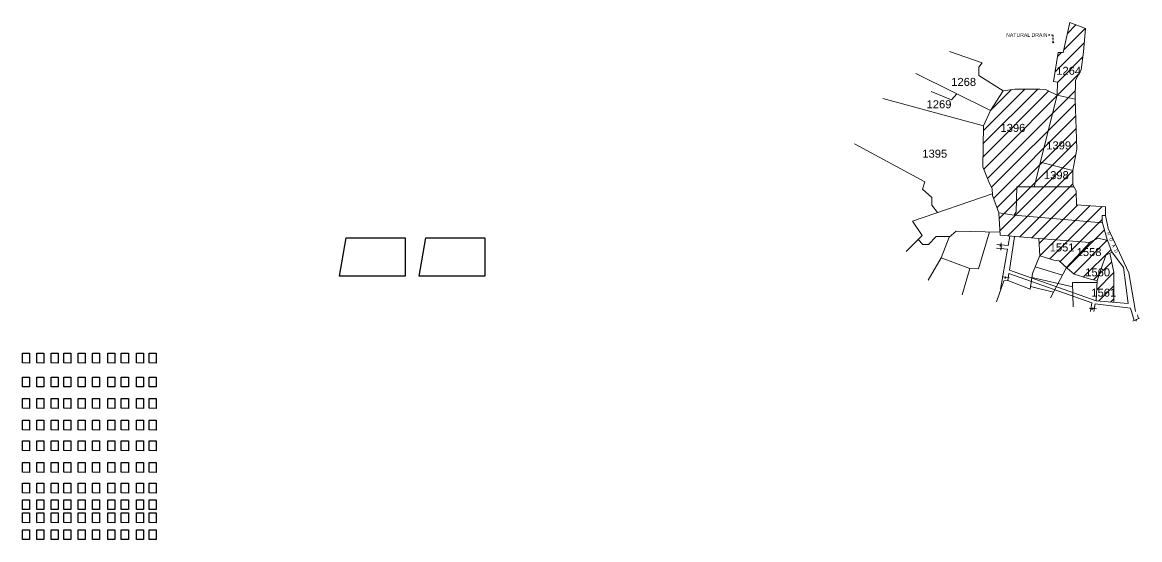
# Model space of a CAD drawing. Header units: metres. Extents: x 205125 to 205418, y -20654 to -20451.
# Drawn here: x 205292.9 to 205369, y -20653.8 to -20618.6 of the extents above; entities that cross this region are included whole.
import ezdxf

# ---------------------------------------------------------------- set-up
doc = ezdxf.new("R2010")
doc.units = ezdxf.units.M
doc.header["$MEASUREMENT"] = 0
doc.linetypes.add('CONTINULUS', pattern=[0])
doc.linetypes.add('DASHDOT2', pattern=[0.5, 0.25, -0.125, 0, -0.125])
doc.layers.get('0').update_dxf_attribs({"lineweight": 5})
for name, color, linetype, lineweight in [('A-0-g', 7, 'Continuous', 5), ('ONSITE_SWM', 3, 'Continuous', 30), ('PLANTATION_TREECOVER', 3, 'Continuous', 30)]:
    doc.layers.add(name, color=color, linetype=linetype, lineweight=lineweight)
doc.styles.add('Arial', font='swissl.ttf')
doc.dimstyles.new('meter', dxfattribs={"dimtxt": 0.2, "dimasz": 0.1, "dimexe": 0, "dimexo": 0, "dimgap": 0.09, "dimtad": 0, "dimzin": 0, "dimdsep": 46, "dimtxsty": 'Arial', "dimblk": 'ARCHTICK', "dimcen": 7.09, "dimclrd": 23, "dimclre": 23, "dimclrt": 75, "dimadec": 0, "dimazin": 0, "dimtfac": 1, "dimtofl": 0, "dimtmove": 1, "dimatfit": 3, "dimldrblk": 'OPEN90', "dimfxl": 1, "dimtolj": 1, "dimtzin": 0, "dimarcsym": 0})

# ---------------------------------------------------------------- blocks, each defined once
blk = doc.blocks.new('_ArchTick')
at = {"color": 0, "const_width": 0.15}
blk.add_lwpolyline([(-0.5, -0.5), (0.5, 0.5)], dxfattribs=at)
blk = doc.blocks.new('_Open90')
at = {"layer": 'A-0-g', "color": 0, "lineweight": -2}
for p, q in [((0, 0), (-1, 0)), ((-0.5, 0.5), (0, 0)), ((0, 0), (-0.5, -0.5))]:
    blk.add_line(p, q, dxfattribs=at)

msp = doc.modelspace()

# ---------------------------------------------------------------- hatches: boundary and pattern name
at = {"ltscale": 0.5}
h = msp.add_hatch(dxfattribs=at)
h.set_pattern_fill('ANSI31', color=256, scale=5)
h.set_pattern_definition([(45, (103471.8239, -10312.3046), (-0.4419417382, 0.4419417382), [])])
h.paths.add_polyline_path([(205365.275, -20619.047), (205364.205, -20618.618), (205363.762, -20620.668), (205363.424, -20620.668), (205363.087, -20622.651), (205363.357, -20622.697), (205363.344, -20623.566), (205362.559, -20623.184), (205362.171, -20623.16), (205360.474, -20623.164), (205359.662, -20623.279), (205358.807, -20624.627), (205358.329, -20625.656), (205358.289, -20628.46), (205358.737, -20629.586), (205358.925, -20629.923), (205358.931, -20630.406), (205359.38, -20631.586), (205359.464, -20633.108), (205362.088, -20633.318), (205362.161, -20634.512), (205363.129, -20634.805), (205363.49, -20634.857), (205364.499, -20635.748), (205365.673, -20636.114), (205366.075, -20636.196), (205365.996, -20637.574), (205367.192, -20637.673), (205367.207, -20635.61), (205366.94, -20634.33), (205367.095, -20634.26), (205367.071, -20634.227), (205366.789, -20633.473), (205366.437, -20632.272), (205366.412, -20632.187), (205366.412, -20631.765), (205366.646, -20631.765), (205366.646, -20631.164), (205364.67, -20631.028), (205364.636, -20630.085), (205364.412, -20629.68), (205364.419, -20628.692), (205364.685, -20627.255), (205364.577, -20623.845), (205364.59, -20622.544), (205364.974, -20621.846), (205365.144, -20620.619)])

# ---------------------------------------------------------------- linework, layer by layer
for p, q in [((205353.505, -20632.141), (205358.93, -20630.282)), ((205353.505, -20632.141), (205354.158, -20633.126)), ((205354.158, -20633.126), (205353.064, -20634.219)), ((205356.47, -20632.841), (205355.995, -20633.242)), ((205356.47, -20632.841), (205359.452, -20632.892)), ((205358.747, -20632.88), (205357.98, -20635.398)), ((205354.199, -20633.747), (205353.881, -20633.402)), ((205354.199, -20633.747), (205354.59, -20633.74)), ((205354.59, -20633.74), (205355.103, -20633.192)), ((205356.054, -20633.192), (205355.103, -20633.192)), ((205355.995, -20633.242), (205355.457, -20634.648)), ((205359.524, -20633.85), (205359.444, -20633.814)), ((205359.444, -20633.814), (205359.554, -20633.894)), ((205359.522, -20633.887), (205359.502, -20634.119)), ((205359.554, -20633.894), (205359.522, -20633.887)), ((205359.541, -20633.625), (205359.524, -20633.85)), ((205354.564, -20636.154), (205355.457, -20634.648)), ((205355.457, -20634.648), (205357.405, -20635.377)), ((205361.662, -20635.71), (205362.159, -20634.483)), ((205356.876, -20637.154), (205357.405, -20635.377)), ((205357.405, -20635.377), (205357.98, -20635.398)), ((205363.703, -20635.814), (205361.842, -20635.268)), ((205363.976, -20635.292), (205362.897, -20637.361)), ((205359.592, -20635.947), (205359.818, -20635.96)), ((205359.783, -20636.041), (205359.861, -20635.93)), ((205359.818, -20635.96), (205359.783, -20636.041)), ((205359.861, -20635.93), (205359.855, -20635.962)), ((205359.855, -20635.962), (205360.087, -20635.978)), ((205361.662, -20635.71), (205361.508, -20636.785)), ((205361.622, -20635.991), (205364.405, -20636.62)), ((205359.709, -20636.211), (205359.221, -20637.631)), ((205359.709, -20636.211), (205359.984, -20636.19)), ((205361.508, -20636.785), (205359.984, -20636.19)), ((205363.098, -20636.975), (205361.535, -20636.597)), ((205364.398, -20636.328), (205364.436, -20637.971)), ((205364.398, -20636.328), (205366.068, -20636.328)), ((205365.521, -20638.075), (205365.746, -20638.088)), ((205365.712, -20638.169), (205365.79, -20638.057)), ((205365.746, -20638.088), (205365.712, -20638.169)), ((205365.79, -20638.057), (205365.784, -20638.09)), ((205365.784, -20638.09), (205366.015, -20638.106)), ((205368.503, -20638.951), (205368.711, -20638.863)), ((205368.711, -20638.863), (205368.716, -20638.95)), ((205368.716, -20638.95), (205368.737, -20638.816)), ((205368.737, -20638.816), (205368.746, -20638.848)), ((205368.746, -20638.848), (205368.961, -20638.761))]:
    msp.add_line(p, q)
at = {"color": 1}
for p, q in [((205366.818, -20632.651), (205366.646, -20631.765)), ((205366.818, -20632.651), (205368.223, -20635.666)), ((205360.001, -20633.812), (205359.235, -20633.729)), ((205360.115, -20633.16), (205360.001, -20633.812)), ((205360.451, -20633.187), (205360.093, -20635.487)), ((205359.956, -20634.066), (205359.211, -20633.985)), ((205359.956, -20634.066), (205359.481, -20636.782)), ((205360.058, -20635.712), (205359.984, -20636.19)), ((205360.058, -20635.712), (205365.697, -20637.705)), ((205360.093, -20635.487), (205365.996, -20637.574)), ((205368.223, -20635.666), (205368.68, -20638.292)), ((205365.697, -20637.705), (205365.624, -20638.293)), ((205365.927, -20637.787), (205365.851, -20638.298)), ((205368.328, -20638.06), (205365.927, -20637.787)), ((205368.328, -20638.06), (205368.585, -20638.916)), ((205368.809, -20638.522), (205368.891, -20638.789))]:
    msp.add_line(p, q, dxfattribs=at)
for points in [[(205364.412, -20628.69), (205364.419, -20628.692), (205364.685, -20627.255), (205364.577, -20623.845), (205364.59, -20622.544), (205364.974, -20621.846), (205365.144, -20620.619), (205365.275, -20619.047), (205364.205, -20618.618), (205363.762, -20620.668), (205363.424, -20620.668), (205363.087, -20622.651), (205363.357, -20622.697), (205363.344, -20623.566), (205362.559, -20623.184), (205362.171, -20623.16), (205360.474, -20623.164), (205359.662, -20623.279), (205358.807, -20624.627), (205358.329, -20625.656), (205358.289, -20628.46), (205358.737, -20629.586), (205358.925, -20629.923), (205358.931, -20630.406), (205359.38, -20631.586), (205359.464, -20633.108), (205362.088, -20633.318), (205362.161, -20634.512), (205363.129, -20634.805), (205363.49, -20634.857), (205364.031, -20635.342), (205364.499, -20635.748), (205365.673, -20636.114), (205366.075, -20636.196), (205365.996, -20637.574), (205368.173, -20637.754), (205367.868, -20635.299), (205367.071, -20634.227), (205366.759, -20633.394), (205366.412, -20632.187), (205366.412, -20631.765), (205366.646, -20631.765), (205366.646, -20631.164), (205364.67, -20631.028), (205364.636, -20630.085), (205364.412, -20629.68), (205364.412, -20628.69)], [(205359.662, -20623.279), (205358.009, -20622.24), (205358.009, -20621.66), (205358.235, -20621.375), (205356.005, -20620.593)], [(205358.807, -20624.627), (205353.716, -20622.102)], [(205358.329, -20625.656), (205351.477, -20623.797)], [(205356.151, -20623.887), (205354.772, -20623.332)], [(205356.523, -20623.494), (205356.151, -20623.887)], [(205363.344, -20623.566), (205361.768, -20629.816)], [(205363.344, -20623.566), (205364.577, -20623.845)], [(205355.2, -20631.56), (205354.823, -20631.07), (205354.823, -20630.537), (205354.172, -20629.981), (205354.338, -20629.473), (205349.556, -20626.893)], [(205362.192, -20628.133), (205364.412, -20628.69)], [(205364.487, -20629.816), (205360.592, -20629.816), (205360.547, -20631.51), (205360.413, -20631.733)], [(205359.38, -20631.586), (205360.413, -20631.733), (205366.437, -20632.272)], [(205362.088, -20633.318), (205365.575, -20633.597)], [(205363.976, -20635.292), (205365.623, -20633.546), (205366.132, -20633.317), (205366.789, -20633.473)], [(205367.095, -20634.26), (205366.658, -20634.457), (205366.075, -20636.196)], [(205367.192, -20637.673), (205367.207, -20635.61), (205366.94, -20634.33)]]:
    msp.add_lwpolyline(points)
at = {"layer": 'ONSITE_SWM', "color": 1, "linetype": 'CONTINULUS', "ltscale": 0.05}
for points in [[(205314.936, -20633.289), (205318.956, -20633.289), (205318.956, -20635.887), (205314.489, -20635.887), (205314.936, -20633.289)], [(205320.357, -20633.289), (205324.376, -20633.289), (205324.376, -20635.887), (205319.91, -20635.887), (205320.357, -20633.289)]]:
    msp.add_lwpolyline(points, close=True, dxfattribs=at)
at = {"layer": 'PLANTATION_TREECOVER', "color": 1, "linetype": 'CONTINULUS', "ltscale": 0.05}
for points in [[(205292.891, -20641.784), (205292.891, -20641.13), (205293.369, -20641.13), (205293.369, -20641.803), (205292.891, -20641.784)], [(205293.87, -20641.784), (205293.87, -20641.13), (205294.347, -20641.13), (205294.347, -20641.803), (205293.87, -20641.784)], [(205294.848, -20641.784), (205294.848, -20641.13), (205295.326, -20641.13), (205295.326, -20641.803), (205294.848, -20641.784)], [(205295.717, -20641.784), (205295.717, -20641.13), (205296.195, -20641.13), (205296.195, -20641.803), (205295.717, -20641.784)], [(205296.696, -20641.784), (205296.696, -20641.13), (205297.173, -20641.13), (205297.173, -20641.803), (205296.696, -20641.784)], [(205297.674, -20641.784), (205297.674, -20641.13), (205298.152, -20641.13), (205298.152, -20641.803), (205297.674, -20641.784)], [(205298.707, -20641.784), (205298.707, -20641.13), (205299.184, -20641.13), (205299.184, -20641.803), (205298.707, -20641.784)], [(205299.63, -20641.784), (205299.63, -20641.13), (205300.108, -20641.13), (205300.108, -20641.803), (205299.63, -20641.784)], [(205300.663, -20641.784), (205300.663, -20641.13), (205301.141, -20641.13), (205301.141, -20641.803), (205300.663, -20641.784)], [(205301.533, -20641.784), (205301.533, -20641.13), (205302.01, -20641.13), (205302.01, -20641.803), (205301.533, -20641.784)], [(205292.891, -20643.414), (205292.891, -20642.76), (205293.369, -20642.76), (205293.369, -20643.434), (205292.891, -20643.414)], [(205293.87, -20643.414), (205293.87, -20642.76), (205294.347, -20642.76), (205294.347, -20643.434), (205293.87, -20643.414)], [(205294.848, -20643.414), (205294.848, -20642.76), (205295.326, -20642.76), (205295.326, -20643.434), (205294.848, -20643.414)], [(205295.717, -20643.414), (205295.717, -20642.76), (205296.195, -20642.76), (205296.195, -20643.434), (205295.717, -20643.414)], [(205296.696, -20643.414), (205296.696, -20642.76), (205297.173, -20642.76), (205297.173, -20643.434), (205296.696, -20643.414)], [(205297.674, -20643.414), (205297.674, -20642.76), (205298.152, -20642.76), (205298.152, -20643.434), (205297.674, -20643.414)], [(205298.707, -20643.414), (205298.707, -20642.76), (205299.184, -20642.76), (205299.184, -20643.434), (205298.707, -20643.414)], [(205299.63, -20643.414), (205299.63, -20642.76), (205300.108, -20642.76), (205300.108, -20643.434), (205299.63, -20643.414)], [(205300.663, -20643.414), (205300.663, -20642.76), (205301.141, -20642.76), (205301.141, -20643.434), (205300.663, -20643.414)], [(205301.533, -20643.414), (205301.533, -20642.76), (205302.01, -20642.76), (205302.01, -20643.434), (205301.533, -20643.414)], [(205292.891, -20644.881), (205292.891, -20644.228), (205293.369, -20644.228), (205293.369, -20644.901), (205292.891, -20644.881)], [(205293.87, -20644.881), (205293.87, -20644.228), (205294.347, -20644.228), (205294.347, -20644.901), (205293.87, -20644.881)], [(205294.848, -20644.881), (205294.848, -20644.228), (205295.326, -20644.228), (205295.326, -20644.901), (205294.848, -20644.881)], [(205295.717, -20644.881), (205295.717, -20644.228), (205296.195, -20644.228), (205296.195, -20644.901), (205295.717, -20644.881)], [(205296.696, -20644.881), (205296.696, -20644.228), (205297.173, -20644.228), (205297.173, -20644.901), (205296.696, -20644.881)], [(205297.674, -20644.881), (205297.674, -20644.228), (205298.152, -20644.228), (205298.152, -20644.901), (205297.674, -20644.881)], [(205298.707, -20644.881), (205298.707, -20644.228), (205299.184, -20644.228), (205299.184, -20644.901), (205298.707, -20644.881)], [(205299.63, -20644.881), (205299.63, -20644.228), (205300.108, -20644.228), (205300.108, -20644.901), (205299.63, -20644.881)], [(205300.663, -20644.881), (205300.663, -20644.228), (205301.141, -20644.228), (205301.141, -20644.901), (205300.663, -20644.881)], [(205301.533, -20644.881), (205301.533, -20644.228), (205302.01, -20644.228), (205302.01, -20644.901), (205301.533, -20644.881)], [(205292.891, -20646.349), (205292.891, -20645.695), (205293.369, -20645.695), (205293.369, -20646.369), (205292.891, -20646.349)], [(205293.87, -20646.349), (205293.87, -20645.695), (205294.347, -20645.695), (205294.347, -20646.369), (205293.87, -20646.349)], [(205294.848, -20646.349), (205294.848, -20645.695), (205295.326, -20645.695), (205295.326, -20646.369), (205294.848, -20646.349)], [(205295.717, -20646.349), (205295.717, -20645.695), (205296.195, -20645.695), (205296.195, -20646.369), (205295.717, -20646.349)], [(205296.696, -20646.349), (205296.696, -20645.695), (205297.173, -20645.695), (205297.173, -20646.369), (205296.696, -20646.349)], [(205297.674, -20646.349), (205297.674, -20645.695), (205298.152, -20645.695), (205298.152, -20646.369), (205297.674, -20646.349)], [(205298.707, -20646.349), (205298.707, -20645.695), (205299.184, -20645.695), (205299.184, -20646.369), (205298.707, -20646.349)], [(205299.63, -20646.349), (205299.63, -20645.695), (205300.108, -20645.695), (205300.108, -20646.369), (205299.63, -20646.349)], [(205300.663, -20646.349), (205300.663, -20645.695), (205301.141, -20645.695), (205301.141, -20646.369), (205300.663, -20646.349)], [(205301.533, -20646.349), (205301.533, -20645.695), (205302.01, -20645.695), (205302.01, -20646.369), (205301.533, -20646.349)], [(205292.891, -20647.762), (205292.891, -20647.108), (205293.369, -20647.108), (205293.369, -20647.782), (205292.891, -20647.762)], [(205293.87, -20647.762), (205293.87, -20647.108), (205294.347, -20647.108), (205294.347, -20647.782), (205293.87, -20647.762)], [(205294.848, -20647.762), (205294.848, -20647.108), (205295.326, -20647.108), (205295.326, -20647.782), (205294.848, -20647.762)], [(205295.717, -20647.762), (205295.717, -20647.108), (205296.195, -20647.108), (205296.195, -20647.782), (205295.717, -20647.762)], [(205296.696, -20647.762), (205296.696, -20647.108), (205297.173, -20647.108), (205297.173, -20647.782), (205296.696, -20647.762)], [(205297.674, -20647.762), (205297.674, -20647.108), (205298.152, -20647.108), (205298.152, -20647.782), (205297.674, -20647.762)], [(205298.707, -20647.762), (205298.707, -20647.108), (205299.184, -20647.108), (205299.184, -20647.782), (205298.707, -20647.762)], [(205299.63, -20647.762), (205299.63, -20647.108), (205300.108, -20647.108), (205300.108, -20647.782), (205299.63, -20647.762)], [(205300.663, -20647.762), (205300.663, -20647.108), (205301.141, -20647.108), (205301.141, -20647.782), (205300.663, -20647.762)], [(205301.533, -20647.762), (205301.533, -20647.108), (205302.01, -20647.108), (205302.01, -20647.782), (205301.533, -20647.762)], [(205292.891, -20649.229), (205292.891, -20648.576), (205293.369, -20648.576), (205293.369, -20649.249), (205292.891, -20649.229)], [(205293.87, -20649.229), (205293.87, -20648.576), (205294.347, -20648.576), (205294.347, -20649.249), (205293.87, -20649.229)], [(205294.848, -20649.229), (205294.848, -20648.576), (205295.326, -20648.576), (205295.326, -20649.249), (205294.848, -20649.229)], [(205295.717, -20649.229), (205295.717, -20648.576), (205296.195, -20648.576), (205296.195, -20649.249), (205295.717, -20649.229)], [(205296.696, -20649.229), (205296.696, -20648.576), (205297.173, -20648.576), (205297.173, -20649.249), (205296.696, -20649.229)], [(205297.674, -20649.229), (205297.674, -20648.576), (205298.152, -20648.576), (205298.152, -20649.249), (205297.674, -20649.229)], [(205298.707, -20649.229), (205298.707, -20648.576), (205299.184, -20648.576), (205299.184, -20649.249), (205298.707, -20649.229)], [(205299.63, -20649.229), (205299.63, -20648.576), (205300.108, -20648.576), (205300.108, -20649.249), (205299.63, -20649.229)], [(205300.663, -20649.229), (205300.663, -20648.576), (205301.141, -20648.576), (205301.141, -20649.249), (205300.663, -20649.229)], [(205301.533, -20649.229), (205301.533, -20648.576), (205302.01, -20648.576), (205302.01, -20649.249), (205301.533, -20649.229)], [(205292.891, -20650.643), (205292.891, -20649.989), (205293.369, -20649.989), (205293.369, -20650.662), (205292.891, -20650.643)], [(205293.87, -20650.643), (205293.87, -20649.989), (205294.347, -20649.989), (205294.347, -20650.662), (205293.87, -20650.643)], [(205294.848, -20650.643), (205294.848, -20649.989), (205295.326, -20649.989), (205295.326, -20650.662), (205294.848, -20650.643)], [(205295.717, -20650.643), (205295.717, -20649.989), (205296.195, -20649.989), (205296.195, -20650.662), (205295.717, -20650.643)], [(205296.696, -20650.643), (205296.696, -20649.989), (205297.173, -20649.989), (205297.173, -20650.662), (205296.696, -20650.643)], [(205297.674, -20650.643), (205297.674, -20649.989), (205298.152, -20649.989), (205298.152, -20650.662), (205297.674, -20650.643)], [(205298.707, -20650.643), (205298.707, -20649.989), (205299.184, -20649.989), (205299.184, -20650.662), (205298.707, -20650.643)], [(205299.63, -20650.643), (205299.63, -20649.989), (205300.108, -20649.989), (205300.108, -20650.662), (205299.63, -20650.643)], [(205300.663, -20650.643), (205300.663, -20649.989), (205301.141, -20649.989), (205301.141, -20650.662), (205300.663, -20650.643)], [(205301.533, -20650.643), (205301.533, -20649.989), (205302.01, -20649.989), (205302.01, -20650.662), (205301.533, -20650.643)], [(205292.891, -20651.763), (205292.891, -20651.109), (205293.369, -20651.109), (205293.369, -20651.783), (205292.891, -20651.763)], [(205293.87, -20651.763), (205293.87, -20651.109), (205294.347, -20651.109), (205294.347, -20651.783), (205293.87, -20651.763)], [(205294.848, -20651.763), (205294.848, -20651.109), (205295.326, -20651.109), (205295.326, -20651.783), (205294.848, -20651.763)], [(205295.717, -20651.763), (205295.717, -20651.109), (205296.195, -20651.109), (205296.195, -20651.783), (205295.717, -20651.763)], [(205296.696, -20651.763), (205296.696, -20651.109), (205297.173, -20651.109), (205297.173, -20651.783), (205296.696, -20651.763)], [(205297.674, -20651.763), (205297.674, -20651.109), (205298.152, -20651.109), (205298.152, -20651.783), (205297.674, -20651.763)], [(205298.707, -20651.763), (205298.707, -20651.109), (205299.184, -20651.109), (205299.184, -20651.783), (205298.707, -20651.763)], [(205299.63, -20651.763), (205299.63, -20651.109), (205300.108, -20651.109), (205300.108, -20651.783), (205299.63, -20651.763)], [(205300.663, -20651.763), (205300.663, -20651.109), (205301.141, -20651.109), (205301.141, -20651.783), (205300.663, -20651.763)], [(205301.533, -20651.763), (205301.533, -20651.109), (205302.01, -20651.109), (205302.01, -20651.783), (205301.533, -20651.763)], [(205292.891, -20652.657), (205292.891, -20652.003), (205293.369, -20652.003), (205293.369, -20652.676), (205292.891, -20652.657)], [(205293.87, -20652.657), (205293.87, -20652.003), (205294.347, -20652.003), (205294.347, -20652.676), (205293.87, -20652.657)], [(205294.848, -20652.657), (205294.848, -20652.003), (205295.326, -20652.003), (205295.326, -20652.676), (205294.848, -20652.657)], [(205295.717, -20652.657), (205295.717, -20652.003), (205296.195, -20652.003), (205296.195, -20652.676), (205295.717, -20652.657)], [(205296.696, -20652.657), (205296.696, -20652.003), (205297.173, -20652.003), (205297.173, -20652.676), (205296.696, -20652.657)], [(205297.674, -20652.657), (205297.674, -20652.003), (205298.152, -20652.003), (205298.152, -20652.676), (205297.674, -20652.657)], [(205298.707, -20652.657), (205298.707, -20652.003), (205299.184, -20652.003), (205299.184, -20652.676), (205298.707, -20652.657)], [(205299.63, -20652.657), (205299.63, -20652.003), (205300.108, -20652.003), (205300.108, -20652.676), (205299.63, -20652.657)], [(205300.663, -20652.657), (205300.663, -20652.003), (205301.141, -20652.003), (205301.141, -20652.676), (205300.663, -20652.657)], [(205301.533, -20652.657), (205301.533, -20652.003), (205302.01, -20652.003), (205302.01, -20652.676), (205301.533, -20652.657)], [(205292.891, -20653.806), (205292.891, -20653.152), (205293.369, -20653.152), (205293.369, -20653.826), (205292.891, -20653.806)], [(205293.87, -20653.806), (205293.87, -20653.152), (205294.347, -20653.152), (205294.347, -20653.826), (205293.87, -20653.806)], [(205294.848, -20653.806), (205294.848, -20653.152), (205295.326, -20653.152), (205295.326, -20653.826), (205294.848, -20653.806)], [(205295.717, -20653.806), (205295.717, -20653.152), (205296.195, -20653.152), (205296.195, -20653.826), (205295.717, -20653.806)], [(205296.696, -20653.806), (205296.696, -20653.152), (205297.173, -20653.152), (205297.173, -20653.826), (205296.696, -20653.806)], [(205297.674, -20653.806), (205297.674, -20653.152), (205298.152, -20653.152), (205298.152, -20653.826), (205297.674, -20653.806)], [(205298.707, -20653.806), (205298.707, -20653.152), (205299.184, -20653.152), (205299.184, -20653.826), (205298.707, -20653.806)], [(205299.63, -20653.806), (205299.63, -20653.152), (205300.108, -20653.152), (205300.108, -20653.826), (205299.63, -20653.806)], [(205300.663, -20653.806), (205300.663, -20653.152), (205301.141, -20653.152), (205301.141, -20653.826), (205300.663, -20653.806)], [(205301.533, -20653.806), (205301.533, -20653.152), (205302.01, -20653.152), (205302.01, -20653.826), (205301.533, -20653.806)]]:
    msp.add_lwpolyline(points, close=True, dxfattribs=at)

# ---------------------------------------------------------------- texts
at = {"ltscale": 500, "width": 8.46214, "attachment_point": 2, "style": 'Arial'}
for s, insert, char_height in [('NATURAL DRAIN', (205361.281, -20619.356), 0.25), ('1264', (205364.127, -20621.643), 0.5448), ('1268', (205356.979, -20622.399), 0.5448), ('1269', (205355.3, -20623.92), 0.5448), ('1396', (205360.333, -20625.529), 0.5448), ('1399', (205363.448, -20626.72), 0.5448), ('1395', (205355.011, -20627.284), 0.5448), ('1398', (205363.29, -20628.745), 0.5448), ('1551', (205363.683, -20633.667), 0.5448), ('1558', (205365.517, -20633.978), 0.5448)]:
    msp.add_mtext(s, dxfattribs=dict(at, insert=insert, char_height=char_height))
at = {"ltscale": 500, "insert": (205367.238, -20633.652), "char_height": 0.2128, "width": 8.46214, "attachment_point": 2, "rotation": 292.87775, "style": 'Arial'}
msp.add_mtext('{\\T2;ROAD}', dxfattribs=at)
at = {"lineweight": 50, "ltscale": 500, "char_height": 0.5448, "width": 8.46214, "attachment_point": 2, "style": 'Arial'}
for s, insert in [('1560', (205366.101, -20635.36)), ('1561', (205366.518, -20636.742))]:
    msp.add_mtext(s, dxfattribs=dict(at, insert=insert))

# ---------------------------------------------------------------- leaders
at = {"linetype": 'DASHDOT2', "ltscale": 0.5}
msp.add_leader([(205363.069, -20620.007), (205363.073, -20619.506), (205362.665, -20619.486)], dimstyle='meter', override={"dimgap": 0.09, "dimtad": 0}, dxfattribs=at)

doc.saveas('drawing.dxf')
